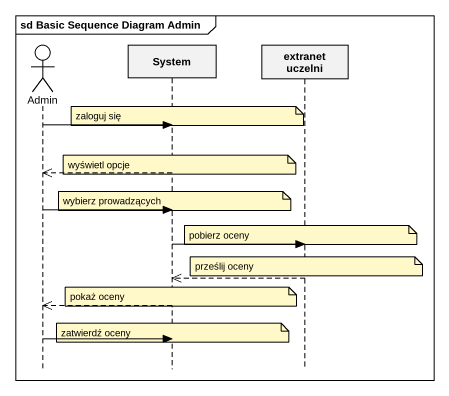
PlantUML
@startuml
mainframe sd Basic Sequence Diagram Admin
hide footbox
actor Admin
participant System
participant "extranet uczelni" as extranet_uczelni

note over System : zaloguj się
Admin -> System
note over System : wyświetl opcje
System -->> Admin
note over System : wybierz prowadzących
Admin -> System
note over extranet_uczelni : pobierz oceny
System -> extranet_uczelni
note over extranet_uczelni : prześlij oceny
extranet_uczelni -->> System
note over System : pokaż oceny
System -->> Admin
note over System : zatwierdź oceny
Admin -> System
@enduml
